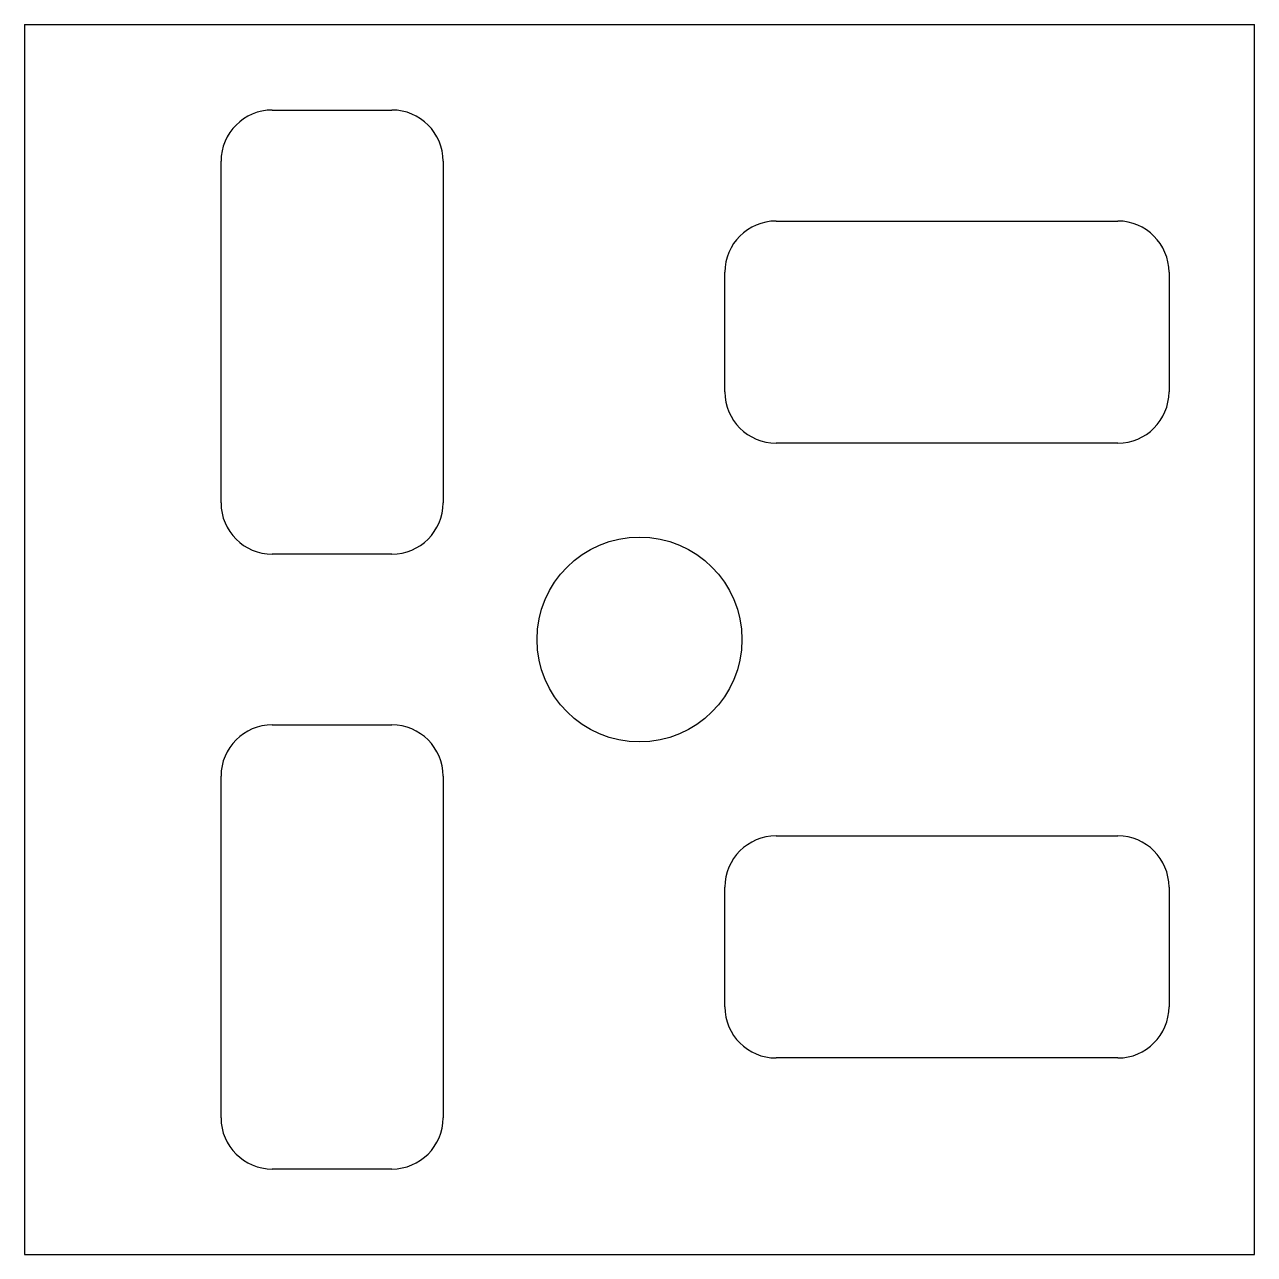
# Model space of a CAD drawing. Header units: millimetres. Extents: x 190.8 to 208.8, y 161.3 to 179.3.
import ezdxf

# ---------------------------------------------------------------- set-up
doc = ezdxf.new("R2010")
doc.units = ezdxf.units.MM
doc.layers.add('Default', color=7, linetype='Continuous')

msp = doc.modelspace()

# ---------------------------------------------------------------- linework, layer by layer
at = {"layer": 'Default', "color": 7, "linetype": 'Continuous'}
for p, q in [((190.836, 179.333), (190.836, 161.333)), ((190.836, 179.333), (208.836, 179.333)), ((208.836, 161.333), (208.836, 179.333)), ((194.461, 178.083), (196.211, 178.083)), ((193.711, 172.333), (193.711, 177.333)), ((196.961, 177.333), (196.961, 172.333)), ((201.836, 176.458), (206.836, 176.458)), ((201.086, 173.958), (201.086, 175.708)), ((207.586, 175.708), (207.586, 173.958)), ((206.836, 173.208), (201.836, 173.208)), ((196.211, 171.583), (194.461, 171.583)), ((194.461, 169.083), (196.211, 169.083)), ((193.711, 163.333), (193.711, 168.333)), ((196.961, 168.333), (196.961, 163.333)), ((201.836, 167.458), (206.836, 167.458)), ((201.086, 164.958), (201.086, 166.708)), ((207.586, 166.708), (207.586, 164.958)), ((206.836, 164.208), (201.836, 164.208)), ((196.211, 162.583), (194.461, 162.583)), ((190.836, 161.333), (208.836, 161.333))]:
    msp.add_line(p, q, dxfattribs=at)
msp.add_circle((199.836, 170.333), 1.5, dxfattribs=at)
for centre, start, end in [((194.461, 177.333), 90, 180), ((196.211, 177.333), 0, 90), ((201.836, 175.708), 90, 180), ((206.836, 175.708), 0, 90), ((201.836, 173.958), 180, 270), ((206.836, 173.958), 270, 0), ((194.461, 172.333), 180, 270), ((196.211, 172.333), 270, 0), ((194.461, 168.333), 90, 180), ((196.211, 168.333), 0, 90), ((201.836, 166.708), 90, 180), ((206.836, 166.708), 0, 90), ((201.836, 164.958), 180, 270), ((206.836, 164.958), 270, 0), ((194.461, 163.333), 180, 270), ((196.211, 163.333), 270, 0)]:
    msp.add_arc(centre, 0.75, start, end, dxfattribs=at)

doc.saveas('drawing.dxf')
